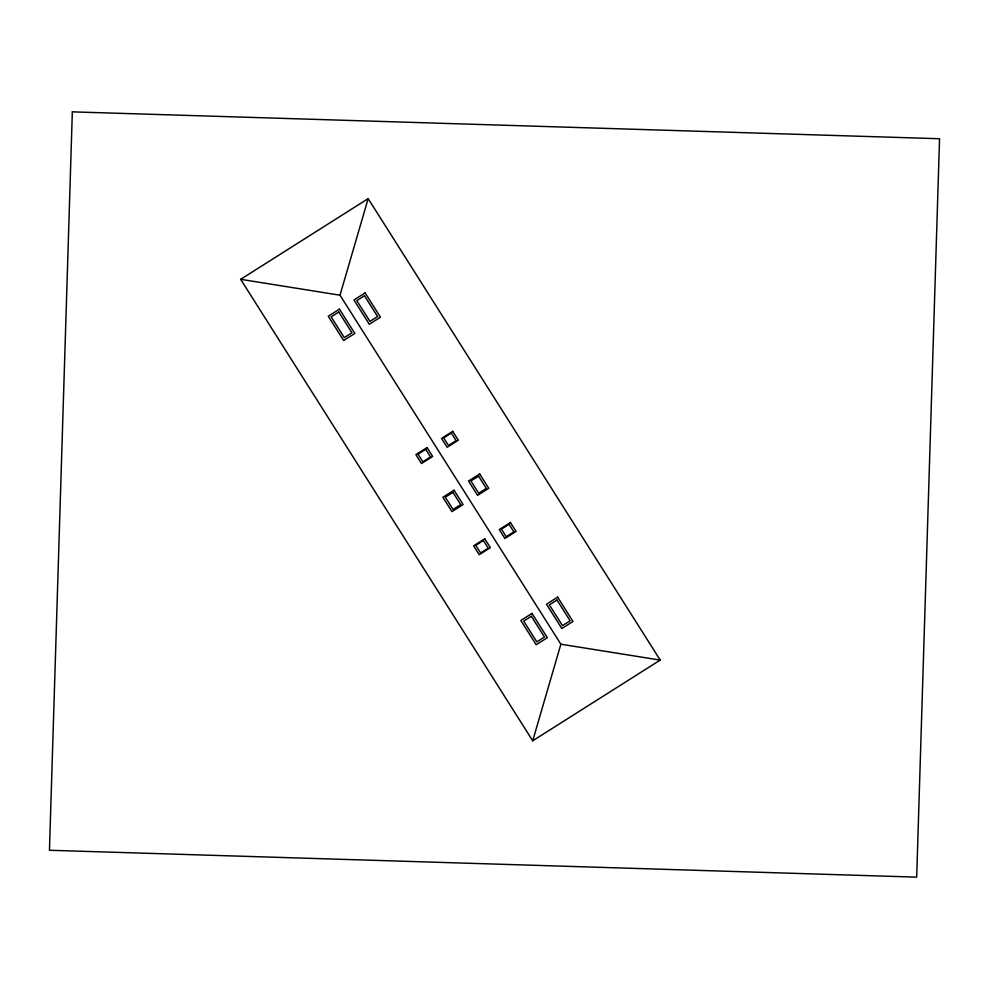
<?xml version="1.0" encoding="UTF-8"?>
<svg xmlns="http://www.w3.org/2000/svg" width="989" height="989" viewBox="0 0 989 989"><rect width="100%" height="100%" fill="white"/><g stroke="black" fill="none" stroke-linecap="round" stroke-linejoin="round"><path stroke-width="1.48" d="M660.219 660.096L560.874 644.21L340.006 295.204L368.168 198.628L660.219 660.096L532.712 740.786L240.661 279.318L368.168 198.628M532.712 740.786L560.874 644.21M240.661 279.318L340.006 295.204M72.333 111.856L49.45 850.268L916.679 877.144L939.55 138.732L72.333 111.856M339.45 309.149L328.274 316.22L343.64 340.5L354.816 333.429L339.45 309.149M365.102 292.917L353.938 299.988L369.305 324.256L380.468 317.197L365.102 292.917M338.794 312.03L331.154 316.863L344.283 337.632L351.936 332.786L338.794 312.03M364.459 295.785L356.806 300.631L369.948 321.388L377.6 316.542L364.459 295.785M427.038 447.572L415.875 454.631L421.499 463.52L432.663 456.448L427.038 447.572M452.702 431.328L441.539 438.399L447.152 447.275L458.327 440.204L452.702 431.328M425.69 449.327L418.038 454.161L422.847 461.764L430.499 456.918L425.69 449.327M451.355 433.083L443.702 437.929L448.512 445.52L456.152 440.674L451.355 433.083M454.038 490.21L442.862 497.282L451.936 511.61L463.099 504.538L454.038 490.21M479.69 473.978L468.526 481.05L477.588 495.365L488.751 488.306L479.69 473.978M452.937 492.361L445.285 497.207L453.036 509.459L460.689 504.613L452.937 492.361M478.589 476.129L470.937 480.975L478.688 493.214L486.341 488.381L478.589 476.129M484.771 538.77L473.595 545.841L479.22 554.718L490.383 547.659L484.771 538.77M510.423 522.538L499.26 529.61L504.872 538.486L516.048 531.414L510.423 522.538M483.411 540.538L475.771 545.372L480.567 552.962L488.22 548.129L483.411 540.538M509.075 524.294L501.423 529.14L506.232 536.73L513.884 531.884L509.075 524.294M531.995 613.403L520.832 620.462L536.186 644.741L547.362 637.682L531.995 613.403M557.648 597.158L546.484 604.23L561.851 628.51L573.014 621.438L557.648 597.158M531.353 616.271L523.7 621.117L536.842 641.873L544.482 637.027L531.353 616.271M557.005 600.039L549.352 604.872L562.494 625.629L570.146 620.795L557.005 600.039"/></g></svg>
